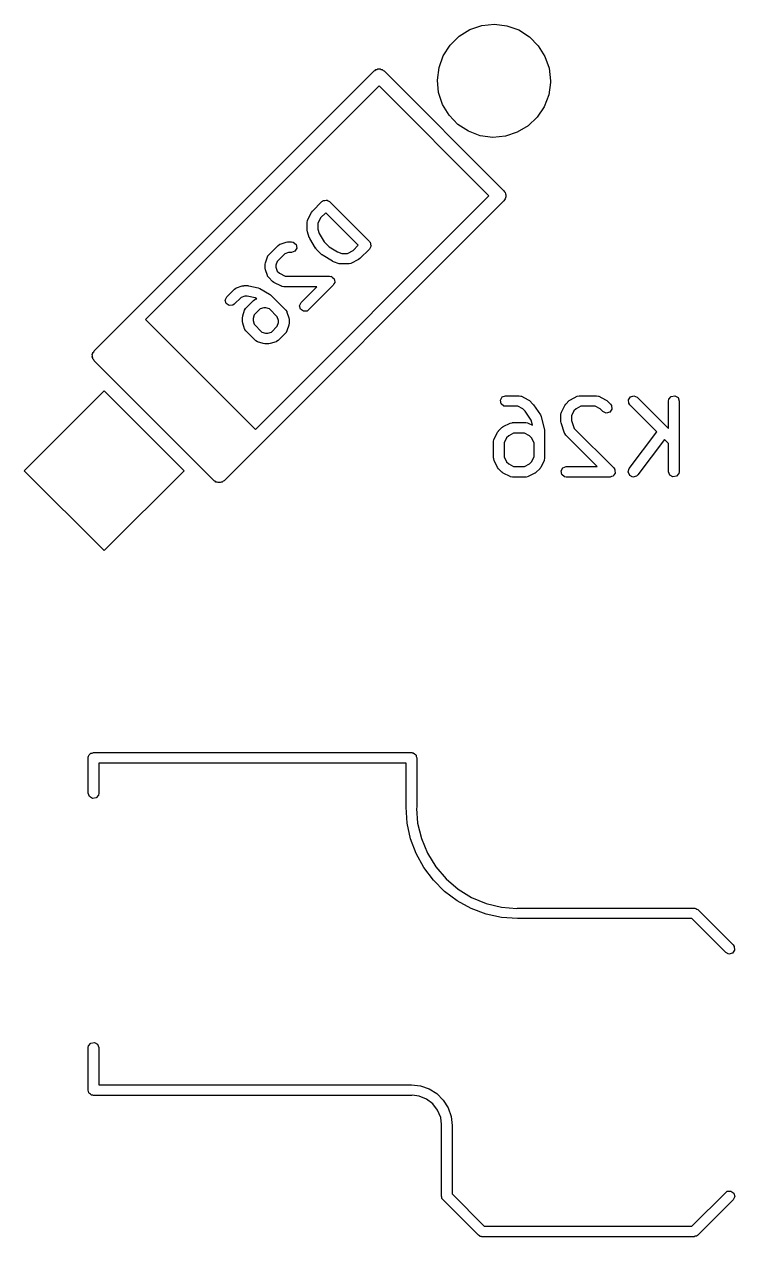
# Model space of a CAD drawing. Extents: x 63 to 245, y -153 to -57.
# Drawn here: x 177.57 to 187.62, y -134.39 to -117.23 of the extents above; entities that cross this region are included whole.
import ezdxf

# ---------------------------------------------------------------- set-up
doc = ezdxf.new("R2010")
doc.units = 0
doc.layers.add('BLACK', color=7, linetype='CONTINUOUS')

msp = doc.modelspace()

# ---------------------------------------------------------------- linework, layer by layer
at = {"layer": 'BLACK', "linetype": 'CONTINUOUS'}
for p, q in [((183.722, -117.403), (183.874, -117.309)), ((183.874, -117.309), (184.043, -117.252)), ((184.043, -117.252), (184.22, -117.233)), ((184.22, -117.233), (184.397, -117.254)), ((184.397, -117.254), (184.565, -117.314)), ((184.565, -117.314), (184.716, -117.41)), ((183.595, -117.528), (183.722, -117.403)), ((184.716, -117.41), (184.842, -117.536)), ((183.498, -117.678), (183.595, -117.528)), ((184.842, -117.536), (184.936, -117.688)), ((183.437, -117.845), (183.498, -117.678)), ((184.936, -117.688), (184.995, -117.856)), ((178.558, -121.852), (182.518, -117.892)), ((182.518, -117.892), (182.532, -117.885)), ((182.532, -117.885), (182.543, -117.873)), ((182.543, -117.873), (182.559, -117.871)), ((182.559, -117.871), (182.573, -117.864)), ((182.573, -117.864), (182.588, -117.866)), ((182.588, -117.866), (182.604, -117.864)), ((182.604, -117.864), (182.618, -117.871)), ((182.618, -117.871), (182.634, -117.873)), ((182.634, -117.873), (182.645, -117.885)), ((182.645, -117.885), (182.659, -117.892)), ((182.659, -117.892), (184.356, -119.589)), ((183.415, -118.022), (183.437, -117.845)), ((184.995, -117.856), (185.015, -118.033)), ((182.588, -118.104), (179.283, -121.41)), ((184.144, -119.66), (182.588, -118.104)), ((183.432, -118.2), (183.415, -118.022)), ((185.014, -118.056), (184.99, -118.232)), ((185.015, -118.033), (185.014, -118.056)), ((183.488, -118.369), (183.432, -118.2)), ((184.99, -118.232), (184.926, -118.399)), ((183.581, -118.521), (183.488, -118.369)), ((183.705, -118.65), (183.581, -118.521)), ((184.926, -118.399), (184.828, -118.548)), ((183.854, -118.747), (183.705, -118.65)), ((184.698, -118.671), (184.545, -118.762)), ((184.828, -118.548), (184.698, -118.671)), ((184.021, -118.81), (183.854, -118.747)), ((184.198, -118.833), (184.021, -118.81)), ((184.376, -118.817), (184.198, -118.833)), ((184.545, -118.762), (184.376, -118.817)), ((180.838, -122.965), (184.144, -119.66)), ((181.794, -119.732), (181.802, -119.726)), ((181.802, -119.726), (181.822, -119.725)), ((181.822, -119.725), (181.841, -119.72)), ((181.841, -119.72), (181.847, -119.722)), ((181.847, -119.722), (181.854, -119.722)), ((181.854, -119.722), (181.869, -119.733)), ((184.356, -119.589), (184.363, -119.603)), ((184.363, -119.716), (184.356, -119.73)), ((184.363, -119.603), (184.375, -119.614)), ((184.375, -119.705), (184.363, -119.716)), ((184.375, -119.614), (184.377, -119.63)), ((184.377, -119.689), (184.375, -119.705)), ((184.377, -119.63), (184.384, -119.644)), ((184.384, -119.675), (184.377, -119.689)), ((184.384, -119.644), (184.382, -119.66)), ((184.382, -119.66), (184.384, -119.675)), ((184.356, -119.73), (180.396, -123.69)), ((181.578, -120.003), (181.632, -119.895)), ((181.632, -119.895), (181.646, -119.877)), ((181.646, -119.876), (181.781, -119.741)), ((181.646, -119.877), (181.646, -119.876)), ((181.781, -119.741), (181.789, -119.736)), ((181.789, -119.736), (181.791, -119.733)), ((181.791, -119.733), (181.794, -119.732)), ((181.869, -119.733), (181.887, -119.741)), ((181.887, -119.741), (182.453, -120.307)), ((181.571, -120.037), (181.575, -120.011)), ((181.571, -120.145), (181.571, -120.037)), ((181.575, -120.011), (181.578, -120.008)), ((181.578, -120.008), (181.578, -120.003)), ((181.761, -119.973), (181.721, -120.054)), ((181.721, -120.054), (181.721, -120.132)), ((181.834, -119.9), (181.761, -119.973)), ((182.294, -120.36), (181.834, -119.9)), ((181.571, -120.146), (181.571, -120.145)), ((181.574, -120.168), (181.571, -120.146)), ((181.601, -120.249), (181.574, -120.168)), ((181.721, -120.132), (181.741, -120.194)), ((181.741, -120.194), (181.813, -120.313)), ((181.027, -120.496), (181.162, -120.361)), ((181.162, -120.361), (181.183, -120.346)), ((181.183, -120.346), (181.187, -120.346)), ((181.187, -120.346), (181.191, -120.343)), ((181.191, -120.343), (181.272, -120.316)), ((181.272, -120.316), (181.294, -120.312)), ((181.294, -120.312), (181.295, -120.312)), ((181.295, -120.312), (181.349, -120.312)), ((181.349, -120.312), (181.375, -120.316)), ((181.375, -120.316), (181.414, -120.349)), ((181.423, -120.4), (181.397, -120.444)), ((181.414, -120.349), (181.423, -120.4)), ((181.604, -120.252), (181.601, -120.249)), ((181.608, -120.264), (181.604, -120.252)), ((181.689, -120.399), (181.608, -120.264)), ((181.692, -120.401), (181.689, -120.399)), ((181.7, -120.413), (181.692, -120.401)), ((181.781, -120.494), (181.7, -120.413)), ((181.813, -120.313), (181.881, -120.381)), ((181.881, -120.381), (182, -120.453)), ((182.221, -120.433), (182.294, -120.36)), ((182.453, -120.413), (182.318, -120.548)), ((182.453, -120.307), (182.459, -120.315)), ((182.461, -120.395), (182.453, -120.413)), ((182.459, -120.315), (182.461, -120.317)), ((182.461, -120.317), (182.462, -120.32)), ((182.472, -120.379), (182.461, -120.395)), ((182.462, -120.32), (182.468, -120.328)), ((182.468, -120.328), (182.469, -120.348)), ((182.469, -120.348), (182.475, -120.367)), ((182.475, -120.367), (182.472, -120.373)), ((182.472, -120.373), (182.472, -120.379)), ((180.982, -120.606), (181.009, -120.525)), ((181.009, -120.525), (181.021, -120.502)), ((181.021, -120.502), (181.025, -120.5)), ((181.025, -120.5), (181.027, -120.496)), ((181.255, -120.479), (181.145, -120.589)), ((181.308, -120.462), (181.255, -120.479)), ((181.349, -120.462), (181.308, -120.462)), ((181.397, -120.444), (181.349, -120.462)), ((181.784, -120.495), (181.781, -120.494)), ((181.796, -120.505), (181.784, -120.495)), ((181.93, -120.586), (181.796, -120.505)), ((182, -120.453), (182.062, -120.474)), ((182.062, -120.474), (182.14, -120.474)), ((182.14, -120.474), (182.221, -120.433)), ((182.299, -120.562), (182.191, -120.616)), ((182.3, -120.561), (182.299, -120.562)), ((182.318, -120.548), (182.3, -120.561)), ((180.978, -120.629), (180.982, -120.607)), ((180.978, -120.683), (180.978, -120.629)), ((180.978, -120.685), (180.978, -120.683)), ((180.982, -120.707), (180.978, -120.685)), ((180.982, -120.607), (180.982, -120.606)), ((181.009, -120.788), (180.982, -120.707)), ((181.145, -120.589), (181.128, -120.642)), ((181.128, -120.642), (181.128, -120.671)), ((181.128, -120.671), (181.145, -120.724)), ((181.145, -120.724), (181.178, -120.756)), ((181.178, -120.756), (181.259, -120.797)), ((181.934, -120.587), (181.93, -120.586)), ((181.945, -120.593), (181.934, -120.587)), ((182.026, -120.62), (181.945, -120.593)), ((182.028, -120.62), (182.026, -120.62)), ((182.05, -120.624), (182.028, -120.62)), ((182.157, -120.624), (182.05, -120.624)), ((182.162, -120.622), (182.157, -120.624)), ((182.166, -120.623), (182.162, -120.622)), ((182.191, -120.616), (182.166, -120.623)), ((181.012, -120.791), (181.009, -120.788)), ((181.012, -120.796), (181.012, -120.791)), ((181.027, -120.817), (181.012, -120.796)), ((181.081, -120.871), (181.027, -120.817)), ((181.082, -120.872), (181.081, -120.871)), ((181.1, -120.885), (181.082, -120.872)), ((181.208, -120.939), (181.1, -120.885)), ((181.259, -120.797), (181.888, -120.797)), ((181.941, -120.925), (181.591, -121.275)), ((181.888, -120.797), (181.904, -120.8)), ((181.904, -120.8), (181.907, -120.799)), ((181.907, -120.799), (181.909, -120.801)), ((181.909, -120.801), (181.914, -120.801)), ((181.914, -120.801), (181.931, -120.816)), ((181.931, -120.816), (181.949, -120.829)), ((181.951, -120.904), (181.941, -120.925)), ((181.949, -120.829), (181.95, -120.832)), ((181.95, -120.832), (181.953, -120.834)), ((181.962, -120.885), (181.951, -120.904)), ((181.953, -120.834), (181.957, -120.857)), ((181.957, -120.857), (181.963, -120.878)), ((181.963, -120.878), (181.961, -120.881)), ((181.961, -120.881), (181.962, -120.885)), ((180.413, -121.135), (180.434, -121.088)), ((180.434, -121.088), (180.542, -120.98)), ((180.636, -121.099), (180.54, -121.194)), ((180.542, -120.98), (180.563, -120.965)), ((180.563, -120.965), (180.568, -120.965)), ((180.568, -120.965), (180.571, -120.962)), ((180.571, -120.962), (180.652, -120.935)), ((180.688, -121.081), (180.636, -121.099)), ((180.652, -120.935), (180.674, -120.932)), ((180.674, -120.932), (180.676, -120.931)), ((180.676, -120.931), (180.73, -120.931)), ((180.722, -121.081), (180.688, -121.081)), ((180.837, -121.104), (180.722, -121.081)), ((180.73, -120.931), (180.741, -120.933)), ((180.741, -120.933), (180.744, -120.933)), ((180.744, -120.933), (180.879, -120.96)), ((180.879, -120.96), (180.903, -120.969)), ((180.903, -120.969), (180.903, -120.969)), ((180.903, -120.969), (181.038, -121.05)), ((181.038, -121.05), (181.049, -121.06)), ((181.049, -121.06), (181.052, -121.061)), ((181.052, -121.061), (181.268, -121.277)), ((181.212, -120.939), (181.208, -120.939)), ((181.216, -120.942), (181.212, -120.939)), ((181.242, -120.947), (181.216, -120.942)), ((181.707, -120.947), (181.242, -120.947)), ((181.485, -121.169), (181.707, -120.947)), ((180.426, -121.184), (180.413, -121.135)), ((180.468, -121.214), (180.426, -121.184)), ((180.519, -121.209), (180.468, -121.214)), ((180.54, -121.194), (180.519, -121.209)), ((180.685, -121.279), (180.698, -121.256)), ((180.698, -121.256), (180.702, -121.254)), ((180.702, -121.254), (180.704, -121.25)), ((180.704, -121.25), (180.811, -121.142)), ((180.811, -121.142), (180.833, -121.127)), ((180.905, -121.261), (180.822, -121.343)), ((180.833, -121.127), (180.837, -121.127)), ((180.859, -121.118), (180.837, -121.104)), ((180.837, -121.127), (180.841, -121.124)), ((180.841, -121.124), (180.859, -121.118)), ((180.957, -121.243), (180.905, -121.261)), ((180.987, -121.243), (180.957, -121.243)), ((181.039, -121.261), (180.987, -121.243)), ((181.149, -121.37), (181.039, -121.261)), ((181.463, -121.215), (181.485, -121.169)), ((181.476, -121.265), (181.463, -121.215)), ((181.518, -121.294), (181.476, -121.265)), ((179.283, -121.41), (180.838, -122.965)), ((180.655, -121.384), (180.659, -121.362)), ((180.655, -121.437), (180.655, -121.384)), ((180.655, -121.439), (180.655, -121.437)), ((180.659, -121.461), (180.655, -121.439)), ((180.659, -121.36), (180.685, -121.279)), ((180.659, -121.362), (180.659, -121.36)), ((180.822, -121.343), (180.805, -121.396)), ((180.805, -121.396), (180.805, -121.425)), ((180.805, -121.425), (180.822, -121.478)), ((181.166, -121.423), (181.149, -121.37)), ((181.166, -121.452), (181.166, -121.423)), ((181.268, -121.277), (181.283, -121.298)), ((181.283, -121.298), (181.283, -121.303)), ((181.283, -121.303), (181.286, -121.306)), ((181.286, -121.306), (181.313, -121.387)), ((181.313, -121.387), (181.316, -121.409)), ((181.316, -121.409), (181.316, -121.411)), ((181.316, -121.411), (181.316, -121.464)), ((181.57, -121.29), (181.518, -121.294)), ((181.591, -121.275), (181.57, -121.29)), ((180.685, -121.542), (180.659, -121.461)), ((180.688, -121.546), (180.685, -121.542)), ((180.689, -121.55), (180.688, -121.546)), ((180.704, -121.571), (180.689, -121.55)), ((180.838, -121.706), (180.704, -121.571)), ((180.822, -121.478), (180.932, -121.587)), ((180.932, -121.587), (180.984, -121.605)), ((180.984, -121.605), (181.014, -121.605)), ((181.014, -121.605), (181.066, -121.587)), ((181.066, -121.587), (181.149, -121.505)), ((181.149, -121.505), (181.166, -121.452)), ((181.268, -121.598), (181.16, -121.706)), ((181.269, -121.594), (181.268, -121.598)), ((181.273, -121.592), (181.269, -121.594)), ((181.286, -121.569), (181.273, -121.592)), ((181.313, -121.488), (181.286, -121.569)), ((181.316, -121.464), (181.313, -121.487)), ((181.313, -121.487), (181.313, -121.488)), ((180.842, -121.708), (180.838, -121.706)), ((180.845, -121.712), (180.842, -121.708)), ((180.868, -121.724), (180.845, -121.712)), ((180.948, -121.751), (180.868, -121.724)), ((180.95, -121.751), (180.948, -121.751)), ((180.972, -121.755), (180.95, -121.751)), ((181.026, -121.755), (180.972, -121.755)), ((181.028, -121.754), (181.026, -121.755)), ((181.05, -121.751), (181.028, -121.754)), ((181.131, -121.724), (181.05, -121.751)), ((181.134, -121.721), (181.131, -121.724)), ((181.139, -121.721), (181.134, -121.721)), ((181.16, -121.706), (181.139, -121.721)), ((178.53, -121.907), (178.537, -121.893)), ((178.532, -121.922), (178.53, -121.907)), ((178.53, -121.938), (178.532, -121.922)), ((178.537, -121.952), (178.53, -121.938)), ((178.537, -121.893), (178.539, -121.877)), ((178.539, -121.968), (178.537, -121.952)), ((178.539, -121.877), (178.551, -121.866)), ((178.551, -121.866), (178.558, -121.852)), ((178.551, -121.979), (178.539, -121.968)), ((178.558, -121.993), (178.551, -121.979)), ((180.255, -123.69), (178.558, -121.993)), ((177.568, -123.549), (178.699, -122.417)), ((178.699, -122.417), (179.831, -123.549)), ((184.306, -122.55), (184.332, -122.506)), ((184.315, -122.601), (184.306, -122.55)), ((184.355, -122.634), (184.315, -122.601)), ((184.332, -122.506), (184.38, -122.488)), ((184.38, -122.638), (184.355, -122.634)), ((184.38, -122.488), (184.571, -122.488)), ((184.553, -122.638), (184.38, -122.638)), ((184.622, -122.673), (184.553, -122.638)), ((184.571, -122.488), (184.596, -122.493)), ((184.596, -122.493), (184.6, -122.496)), ((184.6, -122.496), (184.604, -122.496)), ((184.604, -122.496), (184.7, -122.544)), ((184.7, -122.544), (184.718, -122.557)), ((184.718, -122.557), (184.719, -122.558)), ((184.719, -122.558), (184.767, -122.606)), ((184.767, -122.606), (184.773, -122.615)), ((184.773, -122.615), (184.776, -122.617)), ((184.776, -122.617), (184.871, -122.76)), ((185.17, -122.72), (185.218, -122.625)), ((185.218, -122.625), (185.231, -122.607)), ((185.231, -122.607), (185.232, -122.606)), ((185.232, -122.606), (185.28, -122.558)), ((185.28, -122.558), (185.298, -122.545)), ((185.298, -122.545), (185.299, -122.544)), ((185.299, -122.544), (185.394, -122.496)), ((185.446, -122.638), (185.377, -122.673)), ((185.394, -122.496), (185.419, -122.489)), ((185.419, -122.489), (185.424, -122.49)), ((185.424, -122.49), (185.428, -122.488)), ((185.428, -122.488), (185.666, -122.488)), ((185.648, -122.638), (185.446, -122.638)), ((185.717, -122.673), (185.648, -122.638)), ((185.666, -122.488), (185.692, -122.493)), ((185.692, -122.493), (185.695, -122.496)), ((185.695, -122.496), (185.7, -122.496)), ((185.7, -122.496), (185.795, -122.544)), ((185.795, -122.544), (185.813, -122.557)), ((185.813, -122.557), (185.814, -122.558)), ((185.814, -122.558), (185.862, -122.606)), ((185.862, -122.606), (185.877, -122.627)), ((185.877, -122.627), (185.881, -122.678)), ((186.117, -122.544), (186.147, -122.502)), ((186.122, -122.595), (186.117, -122.544)), ((186.137, -122.616), (186.122, -122.595)), ((186.519, -122.999), (186.137, -122.616)), ((186.147, -122.502), (186.196, -122.489)), ((186.196, -122.489), (186.243, -122.51)), ((186.243, -122.51), (186.686, -122.954)), ((186.686, -122.563), (186.691, -122.538)), ((186.686, -122.954), (186.686, -122.563)), ((186.691, -122.538), (186.724, -122.498)), ((186.724, -122.498), (186.774, -122.49)), ((186.774, -122.49), (186.819, -122.515)), ((186.819, -122.515), (186.836, -122.563)), ((186.836, -122.563), (186.836, -123.563)), ((184.655, -122.706), (184.622, -122.673)), ((184.739, -122.832), (184.655, -122.706)), ((184.871, -122.76), (184.881, -122.783)), ((184.881, -122.783), (184.882, -122.783)), ((184.882, -122.783), (184.929, -122.974)), ((185.162, -122.754), (185.167, -122.728)), ((185.162, -122.849), (185.162, -122.754)), ((185.167, -122.728), (185.17, -122.725)), ((185.17, -122.725), (185.17, -122.72)), ((185.347, -122.703), (185.312, -122.772)), ((185.312, -122.772), (185.312, -122.837)), ((185.377, -122.673), (185.347, -122.703)), ((185.756, -122.712), (185.717, -122.673)), ((185.802, -122.733), (185.756, -122.712)), ((185.852, -122.72), (185.802, -122.733)), ((185.881, -122.678), (185.852, -122.72)), ((184.279, -122.988), (184.28, -122.987)), ((184.28, -122.987), (184.327, -122.939)), ((184.327, -122.939), (184.346, -122.926)), ((184.346, -122.926), (184.347, -122.925)), ((184.347, -122.925), (184.442, -122.877)), ((184.442, -122.877), (184.467, -122.87)), ((184.467, -122.87), (184.471, -122.871)), ((184.471, -122.871), (184.476, -122.869)), ((184.476, -122.869), (184.666, -122.869)), ((184.666, -122.869), (184.692, -122.874)), ((184.692, -122.874), (184.695, -122.877)), ((184.695, -122.877), (184.7, -122.877)), ((184.7, -122.877), (184.758, -122.906)), ((184.758, -122.906), (184.739, -122.832)), ((184.929, -122.974), (184.93, -122.989)), ((185.163, -122.851), (185.162, -122.849)), ((185.166, -122.873), (185.163, -122.851)), ((185.214, -123.016), (185.166, -122.873)), ((185.312, -122.837), (185.351, -122.951)), ((185.351, -122.951), (185.91, -123.51)), ((184.21, -123.135), (184.215, -123.109)), ((184.21, -123.373), (184.21, -123.135)), ((184.215, -123.109), (184.218, -123.106)), ((184.218, -123.101), (184.266, -123.006)), ((184.218, -123.106), (184.218, -123.101)), ((184.266, -123.006), (184.279, -122.988)), ((184.394, -123.084), (184.36, -123.153)), ((184.36, -123.153), (184.36, -123.355)), ((184.425, -123.054), (184.394, -123.084)), ((184.493, -123.019), (184.425, -123.054)), ((184.648, -123.019), (184.493, -123.019)), ((184.717, -123.054), (184.648, -123.019)), ((184.747, -123.084), (184.717, -123.054)), ((184.782, -123.153), (184.747, -123.084)), ((184.782, -123.355), (184.782, -123.153)), ((184.93, -122.989), (184.932, -122.992)), ((184.932, -122.992), (184.932, -123.373)), ((185.217, -123.019), (185.214, -123.016)), ((185.217, -123.024), (185.217, -123.019)), ((185.232, -123.045), (185.217, -123.024)), ((185.675, -123.488), (185.232, -123.045)), ((186.13, -123.518), (186.519, -122.999)), ((186.627, -123.106), (186.25, -123.608)), ((186.686, -123.166), (186.627, -123.106)), ((186.686, -123.563), (186.686, -123.166)), ((184.212, -123.377), (184.21, -123.373)), ((184.211, -123.381), (184.212, -123.377)), ((184.218, -123.406), (184.211, -123.381)), ((184.266, -123.502), (184.218, -123.406)), ((184.36, -123.355), (184.394, -123.424)), ((184.394, -123.424), (184.425, -123.454)), ((184.425, -123.454), (184.493, -123.488)), ((184.493, -123.488), (184.648, -123.488)), ((184.648, -123.488), (184.717, -123.454)), ((184.717, -123.454), (184.747, -123.424)), ((184.747, -123.424), (184.782, -123.355)), ((184.924, -123.406), (184.876, -123.502)), ((184.927, -123.399), (184.924, -123.402)), ((184.924, -123.402), (184.924, -123.406)), ((184.932, -123.373), (184.927, -123.399)), ((185.189, -123.506), (185.237, -123.488)), ((185.237, -123.488), (185.675, -123.488)), ((178.699, -124.68), (177.568, -123.549)), ((179.831, -123.549), (178.699, -124.68)), ((184.267, -123.503), (184.266, -123.502)), ((184.28, -123.521), (184.267, -123.503)), ((184.327, -123.569), (184.28, -123.521)), ((184.329, -123.569), (184.327, -123.569)), ((184.347, -123.583), (184.329, -123.569)), ((184.442, -123.63), (184.347, -123.583)), ((184.446, -123.631), (184.442, -123.63)), ((184.45, -123.634), (184.446, -123.631)), ((184.476, -123.638), (184.45, -123.634)), ((184.666, -123.638), (184.476, -123.638)), ((184.67, -123.637), (184.666, -123.638)), ((184.675, -123.638), (184.67, -123.637)), ((184.7, -123.63), (184.675, -123.638)), ((184.795, -123.583), (184.7, -123.63)), ((184.796, -123.582), (184.795, -123.583)), ((184.814, -123.569), (184.796, -123.582)), ((184.862, -123.521), (184.814, -123.569)), ((184.863, -123.52), (184.862, -123.521)), ((184.876, -123.502), (184.863, -123.52)), ((185.164, -123.55), (185.189, -123.506)), ((185.173, -123.601), (185.164, -123.55)), ((185.212, -123.634), (185.173, -123.601)), ((185.237, -123.638), (185.212, -123.634)), ((185.857, -123.638), (185.237, -123.638)), ((185.878, -123.631), (185.857, -123.638)), ((185.9, -123.625), (185.878, -123.631)), ((185.902, -123.622), (185.9, -123.625)), ((185.905, -123.621), (185.902, -123.622)), ((185.916, -123.601), (185.905, -123.621)), ((185.91, -123.51), (185.919, -123.524)), ((185.929, -123.583), (185.916, -123.601)), ((185.919, -123.524), (185.921, -123.526)), ((185.921, -123.526), (185.922, -123.528)), ((185.922, -123.528), (185.924, -123.532)), ((185.924, -123.532), (185.926, -123.554)), ((185.926, -123.554), (185.93, -123.576)), ((185.93, -123.576), (185.929, -123.579)), ((185.929, -123.579), (185.929, -123.583)), ((186.115, -123.567), (186.13, -123.518)), ((186.135, -123.615), (186.115, -123.567)), ((186.181, -123.638), (186.135, -123.615)), ((186.231, -123.626), (186.181, -123.638)), ((186.25, -123.608), (186.231, -123.626)), ((186.704, -123.612), (186.686, -123.563)), ((186.748, -123.637), (186.704, -123.612)), ((186.799, -123.628), (186.748, -123.637)), ((186.832, -123.589), (186.799, -123.628)), ((186.836, -123.563), (186.832, -123.589)), ((180.269, -123.697), (180.255, -123.69)), ((180.28, -123.709), (180.269, -123.697)), ((180.296, -123.711), (180.28, -123.709)), ((180.31, -123.718), (180.296, -123.711)), ((180.326, -123.716), (180.31, -123.718)), ((180.341, -123.718), (180.326, -123.716)), ((180.355, -123.711), (180.341, -123.718)), ((180.371, -123.709), (180.355, -123.711)), ((180.382, -123.697), (180.371, -123.709)), ((180.396, -123.69), (180.382, -123.697)), ((178.472, -127.611), (178.474, -127.601)), ((178.472, -128.111), (178.472, -127.611)), ((178.473, -127.598), (178.475, -127.595)), ((178.474, -127.601), (178.473, -127.598)), ((178.475, -127.595), (178.477, -127.585)), ((178.477, -127.585), (178.489, -127.57)), ((178.489, -127.57), (178.499, -127.554)), ((178.499, -127.554), (178.505, -127.551)), ((178.505, -127.551), (178.51, -127.546)), ((178.51, -127.546), (178.529, -127.543)), ((178.529, -127.543), (178.547, -127.536)), ((178.547, -127.536), (183.047, -127.536)), ((183.047, -127.536), (183.057, -127.538)), ((183.057, -127.538), (183.06, -127.537)), ((183.06, -127.537), (183.063, -127.539)), ((183.063, -127.539), (183.073, -127.541)), ((183.073, -127.541), (183.088, -127.553)), ((183.088, -127.553), (183.104, -127.563)), ((183.104, -127.563), (183.107, -127.569)), ((183.107, -127.569), (183.112, -127.573)), ((183.112, -127.573), (183.115, -127.593)), ((183.115, -127.593), (183.122, -127.611)), ((183.122, -127.611), (183.122, -128.311)), ((182.972, -127.686), (178.622, -127.686)), ((178.622, -127.686), (178.622, -128.111)), ((182.972, -128.311), (182.972, -127.686)), ((178.49, -128.159), (178.472, -128.111)), ((178.622, -128.111), (178.617, -128.137)), ((178.534, -128.185), (178.49, -128.159)), ((178.584, -128.176), (178.534, -128.185)), ((178.617, -128.137), (178.584, -128.176)), ((182.988, -128.535), (182.972, -128.311)), ((183.122, -128.311), (183.119, -128.328)), ((183.119, -128.328), (183.135, -128.535)), ((183.036, -128.755), (182.988, -128.535)), ((183.135, -128.535), (183.188, -128.753)), ((183.114, -128.965), (183.036, -128.755)), ((183.188, -128.753), (183.273, -128.96)), ((183.222, -129.163), (183.114, -128.965)), ((183.273, -128.96), (183.391, -129.151)), ((183.391, -129.151), (183.536, -129.322)), ((183.357, -129.342), (183.222, -129.163)), ((183.536, -129.322), (183.707, -129.467)), ((183.516, -129.501), (183.357, -129.342)), ((183.695, -129.636), (183.516, -129.501)), ((183.707, -129.467), (183.898, -129.585)), ((183.893, -129.744), (183.695, -129.636)), ((183.898, -129.585), (184.105, -129.67)), ((184.105, -129.67), (184.323, -129.723)), ((184.103, -129.822), (183.893, -129.744)), ((184.323, -129.87), (184.103, -129.822)), ((184.323, -129.723), (184.536, -129.74)), ((184.536, -129.74), (184.547, -129.736)), ((184.547, -129.736), (187.047, -129.736)), ((187.047, -129.736), (187.052, -129.737)), ((187.052, -129.737), (187.054, -129.736)), ((187.054, -129.736), (187.057, -129.738)), ((187.057, -129.738), (187.073, -129.741)), ((187.073, -129.741), (187.085, -129.751)), ((187.085, -129.751), (187.1, -129.758)), ((187.1, -129.758), (187.6, -130.258)), ((184.547, -129.886), (184.323, -129.87)), ((187.016, -129.886), (184.547, -129.886)), ((187.494, -130.364), (187.016, -129.886)), ((187.619, -130.33), (187.59, -130.372)), ((187.6, -130.258), (187.615, -130.279)), ((187.615, -130.279), (187.619, -130.33)), ((187.54, -130.386), (187.494, -130.364)), ((187.59, -130.372), (187.54, -130.386)), ((178.472, -131.711), (178.477, -131.685)), ((178.472, -132.311), (178.472, -131.711)), ((178.477, -131.685), (178.51, -131.646)), ((178.51, -131.646), (178.56, -131.637)), ((178.56, -131.637), (178.604, -131.663)), ((178.604, -131.663), (178.622, -131.711)), ((178.622, -131.711), (178.622, -132.236)), ((178.622, -132.236), (183.047, -132.236)), ((183.047, -132.236), (183.175, -132.25)), ((178.479, -132.329), (178.472, -132.311)), ((178.482, -132.349), (178.479, -132.329)), ((178.487, -132.353), (178.482, -132.349)), ((178.49, -132.359), (178.487, -132.353)), ((178.506, -132.369), (178.49, -132.359)), ((178.521, -132.381), (178.506, -132.369)), ((178.531, -132.383), (178.521, -132.381)), ((178.534, -132.385), (178.531, -132.383)), ((178.537, -132.384), (178.534, -132.385)), ((178.547, -132.386), (178.537, -132.384)), ((183.047, -132.386), (178.547, -132.386)), ((183.055, -132.383), (183.047, -132.386)), ((183.158, -132.397), (183.055, -132.383)), ((183.261, -132.44), (183.158, -132.397)), ((183.175, -132.25), (183.296, -132.293)), ((183.296, -132.293), (183.406, -132.361)), ((183.406, -132.361), (183.497, -132.452)), ((183.35, -132.508), (183.261, -132.44)), ((183.418, -132.597), (183.35, -132.508)), ((183.497, -132.452), (183.565, -132.562)), ((183.565, -132.562), (183.608, -132.683)), ((183.461, -132.7), (183.418, -132.597)), ((183.474, -132.799), (183.461, -132.7)), ((183.608, -132.683), (183.622, -132.811)), ((183.472, -132.811), (183.474, -132.799)), ((183.472, -133.811), (183.472, -132.811)), ((183.622, -132.811), (183.622, -133.78)), ((183.622, -133.78), (184.078, -134.236)), ((187.016, -134.236), (187.494, -133.758)), ((187.494, -133.758), (187.515, -133.743)), ((187.515, -133.743), (187.566, -133.739)), ((187.566, -133.739), (187.608, -133.768)), ((187.608, -133.768), (187.622, -133.818)), ((183.478, -133.826), (183.472, -133.811)), ((183.479, -133.843), (183.478, -133.826)), ((183.488, -133.856), (183.479, -133.843)), ((183.49, -133.859), (183.488, -133.856)), ((183.491, -133.86), (183.49, -133.859)), ((183.494, -133.864), (183.491, -133.86)), ((183.994, -134.364), (183.494, -133.864)), ((187.6, -133.864), (187.1, -134.364)), ((187.622, -133.818), (187.6, -133.864)), ((184.078, -134.236), (187.016, -134.236)), ((184.009, -134.371), (183.994, -134.364)), ((184.021, -134.381), (184.009, -134.371)), ((184.037, -134.384), (184.021, -134.381)), ((184.04, -134.386), (184.037, -134.384)), ((184.042, -134.385), (184.04, -134.386)), ((184.047, -134.386), (184.042, -134.385)), ((187.047, -134.386), (184.047, -134.386)), ((187.062, -134.38), (187.047, -134.386)), ((187.079, -134.379), (187.062, -134.38)), ((187.092, -134.37), (187.079, -134.379)), ((187.095, -134.368), (187.092, -134.37)), ((187.096, -134.367), (187.095, -134.368)), ((187.1, -134.364), (187.096, -134.367))]:
    msp.add_line(p, q, dxfattribs=at)

doc.saveas('drawing.dxf')
